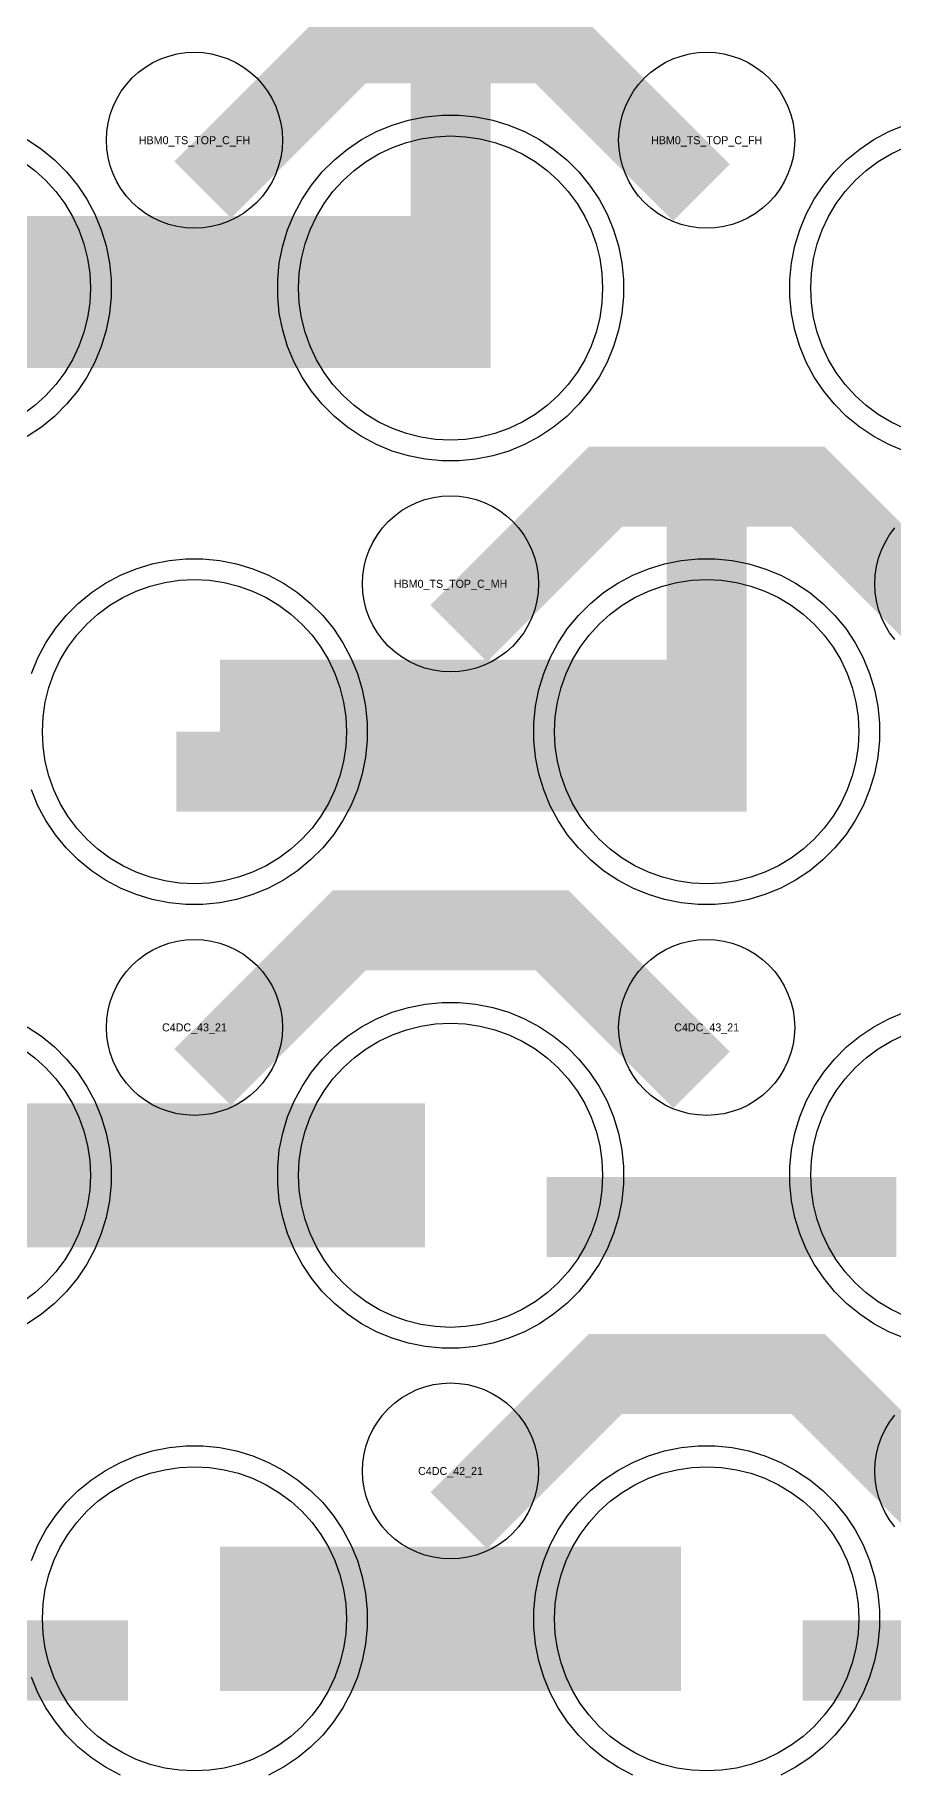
# Model space of a CAD drawing. Extents: x -11880 to 11880, y -14992 to 14992.
# Drawn here: x -5330 to -5062, y -9068 to -8525 of the extents above; entities that cross this region are included whole.
import ezdxf
from ezdxf.enums import TextEntityAlignment as Align

# ---------------------------------------------------------------- set-up
doc = ezdxf.new("R2010")
doc.units = 0
doc.header["$MEASUREMENT"] = 0
for name, color, linetype in [('GDS_775_DT_237', 138, 'CONTINUOUS'), ('RDL1_FS', 34, 'CONTINUOUS'), ('RDL_BS', 160, 'CONTINUOUS')]:
    doc.layers.add(name, color=color, linetype=linetype)

msp = doc.modelspace()

# ---------------------------------------------------------------- linework, layer by layer
at = {"layer": 'RDL1_FS'}
for points in [[(-5200, -8651.689), (-5204.657, -8651.46), (-5209.268, -8650.776), (-5213.791, -8649.644), (-5218.181, -8648.072), (-5222.395, -8646.08), (-5226.395, -8643.682), (-5230.14, -8640.904), (-5233.594, -8637.774), (-5236.724, -8634.32), (-5239.502, -8630.575), (-5241.9, -8626.575), (-5243.892, -8622.361), (-5245.464, -8617.971), (-5246.596, -8613.448), (-5247.28, -8608.837), (-5247.509, -8604.18), (-5247.28, -8599.523), (-5246.596, -8594.912), (-5245.464, -8590.389), (-5243.892, -8585.999), (-5241.9, -8581.785), (-5239.502, -8577.785), (-5236.724, -8574.04), (-5233.594, -8570.586), (-5230.14, -8567.456), (-5226.395, -8564.678), (-5222.395, -8562.28), (-5218.181, -8560.288), (-5213.791, -8558.716), (-5209.268, -8557.584), (-5204.657, -8556.9), (-5200, -8556.671), (-5195.343, -8556.9), (-5190.732, -8557.584), (-5186.209, -8558.716), (-5181.819, -8560.288), (-5177.605, -8562.28), (-5173.605, -8564.678), (-5169.86, -8567.456), (-5166.406, -8570.586), (-5163.276, -8574.04), (-5160.498, -8577.785), (-5158.1, -8581.785), (-5156.108, -8585.999), (-5154.536, -8590.389), (-5153.404, -8594.912), (-5152.72, -8599.523), (-5152.491, -8604.18), (-5152.72, -8608.837), (-5153.404, -8613.448), (-5154.536, -8617.971), (-5156.108, -8622.361), (-5158.1, -8626.575), (-5160.498, -8630.575), (-5163.276, -8634.32), (-5166.406, -8637.774), (-5169.86, -8640.904), (-5173.605, -8643.682), (-5177.605, -8646.08), (-5181.819, -8648.072), (-5186.209, -8649.644), (-5190.732, -8650.776), (-5195.343, -8651.46)], [(-5280, -8790.254), (-5284.657, -8790.025), (-5289.268, -8789.341), (-5293.791, -8788.209), (-5298.181, -8786.637), (-5302.395, -8784.645), (-5306.395, -8782.247), (-5310.14, -8779.469), (-5313.594, -8776.339), (-5316.724, -8772.885), (-5319.502, -8769.14), (-5321.9, -8765.14), (-5323.892, -8760.926), (-5325.464, -8756.536), (-5326.596, -8752.013), (-5327.28, -8747.402), (-5327.509, -8742.745), (-5327.28, -8738.088), (-5326.596, -8733.477), (-5325.464, -8728.954), (-5323.892, -8724.564), (-5321.9, -8720.35), (-5319.502, -8716.35), (-5316.724, -8712.605), (-5313.594, -8709.151), (-5310.14, -8706.021), (-5306.395, -8703.243), (-5302.395, -8700.845), (-5298.181, -8698.853), (-5293.791, -8697.281), (-5289.268, -8696.149), (-5284.657, -8695.465), (-5280, -8695.236), (-5275.343, -8695.465), (-5270.732, -8696.149), (-5266.209, -8697.281), (-5261.819, -8698.853), (-5257.605, -8700.845), (-5253.605, -8703.243), (-5249.86, -8706.021), (-5246.406, -8709.151), (-5243.276, -8712.605), (-5240.498, -8716.35), (-5238.1, -8720.35), (-5236.108, -8724.564), (-5234.536, -8728.954), (-5233.404, -8733.477), (-5232.72, -8738.088), (-5232.491, -8742.745), (-5232.72, -8747.402), (-5233.404, -8752.013), (-5234.536, -8756.536), (-5236.108, -8760.926), (-5238.1, -8765.14), (-5240.498, -8769.14), (-5243.276, -8772.885), (-5246.406, -8776.339), (-5249.86, -8779.469), (-5253.605, -8782.247), (-5257.605, -8784.645), (-5261.819, -8786.637), (-5266.209, -8788.209), (-5270.732, -8789.341), (-5275.343, -8790.025)], [(-5120, -8790.254), (-5124.657, -8790.025), (-5129.268, -8789.341), (-5133.791, -8788.209), (-5138.181, -8786.637), (-5142.395, -8784.645), (-5146.395, -8782.247), (-5150.14, -8779.469), (-5153.594, -8776.339), (-5156.724, -8772.885), (-5159.502, -8769.14), (-5161.9, -8765.14), (-5163.892, -8760.926), (-5165.464, -8756.536), (-5166.596, -8752.013), (-5167.28, -8747.402), (-5167.509, -8742.745), (-5167.28, -8738.088), (-5166.596, -8733.477), (-5165.464, -8728.954), (-5163.892, -8724.564), (-5161.9, -8720.35), (-5159.502, -8716.35), (-5156.724, -8712.605), (-5153.594, -8709.151), (-5150.14, -8706.021), (-5146.395, -8703.243), (-5142.395, -8700.845), (-5138.181, -8698.853), (-5133.791, -8697.281), (-5129.268, -8696.149), (-5124.657, -8695.465), (-5120, -8695.236), (-5115.343, -8695.465), (-5110.732, -8696.149), (-5106.209, -8697.281), (-5101.819, -8698.853), (-5097.605, -8700.845), (-5093.605, -8703.243), (-5089.86, -8706.021), (-5086.406, -8709.151), (-5083.276, -8712.605), (-5080.498, -8716.35), (-5078.1, -8720.35), (-5076.108, -8724.564), (-5074.536, -8728.954), (-5073.404, -8733.477), (-5072.72, -8738.088), (-5072.491, -8742.745), (-5072.72, -8747.402), (-5073.404, -8752.013), (-5074.536, -8756.536), (-5076.108, -8760.926), (-5078.1, -8765.14), (-5080.498, -8769.14), (-5083.276, -8772.885), (-5086.406, -8776.339), (-5089.86, -8779.469), (-5093.605, -8782.247), (-5097.605, -8784.645), (-5101.819, -8786.637), (-5106.209, -8788.209), (-5110.732, -8789.341), (-5115.343, -8790.025)], [(-5200, -8928.819), (-5204.657, -8928.59), (-5209.268, -8927.906), (-5213.791, -8926.774), (-5218.181, -8925.202), (-5222.395, -8923.21), (-5226.395, -8920.812), (-5230.14, -8918.034), (-5233.594, -8914.904), (-5236.724, -8911.45), (-5239.502, -8907.705), (-5241.9, -8903.705), (-5243.892, -8899.491), (-5245.464, -8895.101), (-5246.596, -8890.578), (-5247.28, -8885.967), (-5247.509, -8881.31), (-5247.28, -8876.653), (-5246.596, -8872.042), (-5245.464, -8867.519), (-5243.892, -8863.129), (-5241.9, -8858.915), (-5239.502, -8854.915), (-5236.724, -8851.17), (-5233.594, -8847.716), (-5230.14, -8844.586), (-5226.395, -8841.808), (-5222.395, -8839.41), (-5218.181, -8837.418), (-5213.791, -8835.846), (-5209.268, -8834.714), (-5204.657, -8834.03), (-5200, -8833.801), (-5195.343, -8834.03), (-5190.732, -8834.714), (-5186.209, -8835.846), (-5181.819, -8837.418), (-5177.605, -8839.41), (-5173.605, -8841.808), (-5169.86, -8844.586), (-5166.406, -8847.716), (-5163.276, -8851.17), (-5160.498, -8854.915), (-5158.1, -8858.915), (-5156.108, -8863.129), (-5154.536, -8867.519), (-5153.404, -8872.042), (-5152.72, -8876.653), (-5152.491, -8881.31), (-5152.72, -8885.967), (-5153.404, -8890.578), (-5154.536, -8895.101), (-5156.108, -8899.491), (-5158.1, -8903.705), (-5160.498, -8907.705), (-5163.276, -8911.45), (-5166.406, -8914.904), (-5169.86, -8918.034), (-5173.605, -8920.812), (-5177.605, -8923.21), (-5181.819, -8925.202), (-5186.209, -8926.774), (-5190.732, -8927.906), (-5195.343, -8928.59)], [(-5280, -9067.384), (-5284.657, -9067.155), (-5289.268, -9066.471), (-5293.791, -9065.339), (-5298.181, -9063.767), (-5302.395, -9061.775), (-5306.395, -9059.377), (-5310.14, -9056.599), (-5313.594, -9053.469), (-5316.724, -9050.015), (-5319.502, -9046.27), (-5321.9, -9042.27), (-5323.892, -9038.056), (-5325.464, -9033.666), (-5326.596, -9029.143), (-5327.28, -9024.532), (-5327.509, -9019.875), (-5327.28, -9015.218), (-5326.596, -9010.607), (-5325.464, -9006.084), (-5323.892, -9001.694), (-5321.9, -8997.48), (-5319.502, -8993.48), (-5316.724, -8989.735), (-5313.594, -8986.281), (-5310.14, -8983.151), (-5306.395, -8980.373), (-5302.395, -8977.975), (-5298.181, -8975.983), (-5293.791, -8974.411), (-5289.268, -8973.279), (-5284.657, -8972.595), (-5280, -8972.366), (-5275.343, -8972.595), (-5270.732, -8973.279), (-5266.209, -8974.411), (-5261.819, -8975.983), (-5257.605, -8977.975), (-5253.605, -8980.373), (-5249.86, -8983.151), (-5246.406, -8986.281), (-5243.276, -8989.735), (-5240.498, -8993.48), (-5238.1, -8997.48), (-5236.108, -9001.694), (-5234.536, -9006.084), (-5233.404, -9010.607), (-5232.72, -9015.218), (-5232.491, -9019.875), (-5232.72, -9024.532), (-5233.404, -9029.143), (-5234.536, -9033.666), (-5236.108, -9038.056), (-5238.1, -9042.27), (-5240.498, -9046.27), (-5243.276, -9050.015), (-5246.406, -9053.469), (-5249.86, -9056.599), (-5253.605, -9059.377), (-5257.605, -9061.775), (-5261.819, -9063.767), (-5266.209, -9065.339), (-5270.732, -9066.471), (-5275.343, -9067.155)], [(-5120, -9067.384), (-5124.657, -9067.155), (-5129.268, -9066.471), (-5133.791, -9065.339), (-5138.181, -9063.767), (-5142.395, -9061.775), (-5146.395, -9059.377), (-5150.14, -9056.599), (-5153.594, -9053.469), (-5156.724, -9050.015), (-5159.502, -9046.27), (-5161.9, -9042.27), (-5163.892, -9038.056), (-5165.464, -9033.666), (-5166.596, -9029.143), (-5167.28, -9024.532), (-5167.509, -9019.875), (-5167.28, -9015.218), (-5166.596, -9010.607), (-5165.464, -9006.084), (-5163.892, -9001.694), (-5161.9, -8997.48), (-5159.502, -8993.48), (-5156.724, -8989.735), (-5153.594, -8986.281), (-5150.14, -8983.151), (-5146.395, -8980.373), (-5142.395, -8977.975), (-5138.181, -8975.983), (-5133.791, -8974.411), (-5129.268, -8973.279), (-5124.657, -8972.595), (-5120, -8972.366), (-5115.343, -8972.595), (-5110.732, -8973.279), (-5106.209, -8974.411), (-5101.819, -8975.983), (-5097.605, -8977.975), (-5093.605, -8980.373), (-5089.86, -8983.151), (-5086.406, -8986.281), (-5083.276, -8989.735), (-5080.498, -8993.48), (-5078.1, -8997.48), (-5076.108, -9001.694), (-5074.536, -9006.084), (-5073.404, -9010.607), (-5072.72, -9015.218), (-5072.491, -9019.875), (-5072.72, -9024.532), (-5073.404, -9029.143), (-5074.536, -9033.666), (-5076.108, -9038.056), (-5078.1, -9042.27), (-5080.498, -9046.27), (-5083.276, -9050.015), (-5086.406, -9053.469), (-5089.86, -9056.599), (-5093.605, -9059.377), (-5097.605, -9061.775), (-5101.819, -9063.767), (-5106.209, -9065.339), (-5110.732, -9066.471), (-5115.343, -9067.155)]]:
    msp.add_lwpolyline(points, close=True, dxfattribs=at)
for points in [[(-5058.181, -8648.072), (-5062.395, -8646.08), (-5066.395, -8643.682), (-5070.14, -8640.904), (-5073.594, -8637.774), (-5076.724, -8634.32), (-5079.502, -8630.575), (-5081.9, -8626.575), (-5083.892, -8622.361), (-5085.464, -8617.971), (-5086.596, -8613.448), (-5087.28, -8608.837), (-5087.509, -8604.18), (-5087.28, -8599.523), (-5086.596, -8594.912), (-5085.464, -8590.389), (-5083.892, -8585.999), (-5081.9, -8581.785), (-5079.502, -8577.785), (-5076.724, -8574.04), (-5073.594, -8570.586), (-5070.14, -8567.456), (-5066.395, -8564.678), (-5062.395, -8562.28), (-5058.181, -8560.288)], [(-5333.605, -8564.678), (-5329.86, -8567.456), (-5326.406, -8570.586), (-5323.276, -8574.04), (-5320.498, -8577.785), (-5318.1, -8581.785), (-5316.108, -8585.999), (-5314.536, -8590.389), (-5313.404, -8594.912), (-5312.72, -8599.523), (-5312.491, -8604.18), (-5312.72, -8608.837), (-5313.404, -8613.448), (-5314.536, -8617.971), (-5316.108, -8622.361), (-5318.1, -8626.575), (-5320.498, -8630.575), (-5323.276, -8634.32), (-5326.406, -8637.774), (-5329.86, -8640.904), (-5333.605, -8643.682)], [(-5058.181, -8925.202), (-5062.395, -8923.21), (-5066.395, -8920.812), (-5070.14, -8918.034), (-5073.594, -8914.904), (-5076.724, -8911.45), (-5079.502, -8907.705), (-5081.9, -8903.705), (-5083.892, -8899.491), (-5085.464, -8895.101), (-5086.596, -8890.578), (-5087.28, -8885.967), (-5087.509, -8881.31), (-5087.28, -8876.653), (-5086.596, -8872.042), (-5085.464, -8867.519), (-5083.892, -8863.129), (-5081.9, -8858.915), (-5079.502, -8854.915), (-5076.724, -8851.17), (-5073.594, -8847.716), (-5070.14, -8844.586), (-5066.395, -8841.808), (-5062.395, -8839.41), (-5058.181, -8837.418)], [(-5333.605, -8841.808), (-5329.86, -8844.586), (-5326.406, -8847.716), (-5323.276, -8851.17), (-5320.498, -8854.915), (-5318.1, -8858.915), (-5316.108, -8863.129), (-5314.536, -8867.519), (-5313.404, -8872.042), (-5312.72, -8876.653), (-5312.491, -8881.31), (-5312.72, -8885.967), (-5313.404, -8890.578), (-5314.536, -8895.101), (-5316.108, -8899.491), (-5318.1, -8903.705), (-5320.498, -8907.705), (-5323.276, -8911.45), (-5326.406, -8914.904), (-5329.86, -8918.034), (-5333.605, -8920.812)]]:
    msp.add_lwpolyline(points, dxfattribs=at)
for points in [[(-5351.998, -8604.18, 45, 45, 0), (-5279.998, -8604.18, 45, 45, 0)], [(-5279.998, -8604.18, 45, 45, 0), (-5207.998, -8604.18, 45, 45, 0)], [(-5271.998, -8742.745, 45, 45, 0), (-5199.998, -8742.745, 45, 45, 0)], [(-5199.998, -8742.745, 45, 45, 0), (-5127.998, -8742.745, 45, 45, 0)], [(-5351.998, -8881.31, 45, 45, 0), (-5279.998, -8881.31, 45, 45, 0)], [(-5279.998, -8881.31, 45, 45, 0), (-5207.998, -8881.31, 45, 45, 0)], [(-5271.998, -9019.875, 45, 45, 0), (-5199.998, -9019.875, 45, 45, 0)], [(-5199.998, -9019.875, 45, 45, 0), (-5127.998, -9019.875, 45, 45, 0)]]:
    msp.add_lwpolyline(points, format="xyseb", dxfattribs=at)
at = {"layer": 'RDL_BS'}
for points in [[(-5200, -8629.18, 25, 25, 0), (-5200, -8515.179, 25, 25, 0)], [(-5277.438, -8573.494, 25, 25, 0), (-5231.623, -8527.679, 25, 25, 0), (-5198.07, -8527.679, 25, 25, 0)], [(-5121.599, -8574.393, 25, 25, 0), (-5168.313, -8527.679, 25, 25, 0), (-5198.071, -8527.679, 25, 25, 0)], [(-5365.603, -8616.68, 25, 25, 0), (-5187.5, -8616.68, 25, 25, 0)], [(-5120, -8767.745, 25, 25, 0), (-5120, -8653.744, 25, 25, 0)], [(-5197.438, -8712.059, 25, 25, 0), (-5151.623, -8666.244, 25, 25, 0), (-5118.07, -8666.244, 25, 25, 0)], [(-5041.599, -8712.958, 25, 25, 0), (-5088.313, -8666.244, 25, 25, 0), (-5118.071, -8666.244, 25, 25, 0)], [(-5285.603, -8755.245, 25, 25, 0), (-5107.5, -8755.245, 25, 25, 0)], [(-5277.438, -8850.624, 25, 25, 0), (-5231.623, -8804.809, 25, 25, 0), (-5198.07, -8804.809, 25, 25, 0)], [(-5121.599, -8851.523, 25, 25, 0), (-5168.313, -8804.809, 25, 25, 0), (-5198.071, -8804.809, 25, 25, 0)], [(-5169.984, -8894.323, 25, 25, 0), (-5060.719, -8894.323, 25, 25, 0)], [(-5197.438, -8989.189, 25, 25, 0), (-5151.623, -8943.374, 25, 25, 0), (-5118.07, -8943.374, 25, 25, 0)], [(-5041.599, -8990.088, 25, 25, 0), (-5088.313, -8943.374, 25, 25, 0), (-5118.071, -8943.374, 25, 25, 0)], [(-5409.984, -9032.888, 25, 25, 0), (-5300.719, -9032.888, 25, 25, 0)], [(-5089.984, -9032.888, 25, 25, 0), (-4980.719, -9032.888, 25, 25, 0)]]:
    msp.add_lwpolyline(points, format="xyseb", dxfattribs=at)
for points in [[(-5280, -8585.486), (-5282.693, -8585.354), (-5285.365, -8584.958), (-5287.984, -8584.301), (-5290.519, -8583.394), (-5292.956, -8582.242), (-5295.28, -8580.849), (-5297.443, -8579.246), (-5299.442, -8577.434), (-5301.254, -8575.435), (-5302.857, -8573.272), (-5304.25, -8570.948), (-5305.402, -8568.511), (-5306.309, -8565.976), (-5306.966, -8563.357), (-5307.362, -8560.685), (-5307.494, -8557.992), (-5307.362, -8555.299), (-5306.966, -8552.627), (-5306.309, -8550.008), (-5305.402, -8547.473), (-5304.25, -8545.036), (-5302.857, -8542.712), (-5301.254, -8540.549), (-5299.442, -8538.55), (-5297.443, -8536.738), (-5295.28, -8535.135), (-5292.956, -8533.742), (-5290.519, -8532.59), (-5287.984, -8531.683), (-5285.365, -8531.026), (-5282.693, -8530.63), (-5280, -8530.498), (-5277.307, -8530.63), (-5274.635, -8531.026), (-5272.016, -8531.683), (-5269.481, -8532.59), (-5267.044, -8533.742), (-5264.72, -8535.135), (-5262.557, -8536.738), (-5260.558, -8538.55), (-5258.746, -8540.549), (-5257.143, -8542.712), (-5255.75, -8545.036), (-5254.598, -8547.473), (-5253.691, -8550.008), (-5253.034, -8552.627), (-5252.638, -8555.299), (-5252.506, -8557.992), (-5252.638, -8560.685), (-5253.034, -8563.357), (-5253.691, -8565.976), (-5254.598, -8568.511), (-5255.75, -8570.948), (-5257.143, -8573.272), (-5258.746, -8575.435), (-5260.558, -8577.434), (-5262.557, -8579.246), (-5264.72, -8580.849), (-5267.044, -8582.242), (-5269.481, -8583.394), (-5272.016, -8584.301), (-5274.635, -8584.958), (-5277.307, -8585.354)], [(-5120, -8585.486), (-5122.693, -8585.354), (-5125.365, -8584.958), (-5127.984, -8584.301), (-5130.519, -8583.394), (-5132.956, -8582.242), (-5135.28, -8580.849), (-5137.443, -8579.246), (-5139.442, -8577.434), (-5141.254, -8575.435), (-5142.857, -8573.272), (-5144.25, -8570.948), (-5145.402, -8568.511), (-5146.309, -8565.976), (-5146.966, -8563.357), (-5147.362, -8560.685), (-5147.494, -8557.992), (-5147.362, -8555.299), (-5146.966, -8552.627), (-5146.309, -8550.008), (-5145.402, -8547.473), (-5144.25, -8545.036), (-5142.857, -8542.712), (-5141.254, -8540.549), (-5139.442, -8538.55), (-5137.443, -8536.738), (-5135.28, -8535.135), (-5132.956, -8533.742), (-5130.519, -8532.59), (-5127.984, -8531.683), (-5125.365, -8531.026), (-5122.693, -8530.63), (-5120, -8530.498), (-5117.307, -8530.63), (-5114.635, -8531.026), (-5112.016, -8531.683), (-5109.481, -8532.59), (-5107.044, -8533.742), (-5104.72, -8535.135), (-5102.557, -8536.738), (-5100.558, -8538.55), (-5098.746, -8540.549), (-5097.143, -8542.712), (-5095.75, -8545.036), (-5094.598, -8547.473), (-5093.691, -8550.008), (-5093.034, -8552.627), (-5092.638, -8555.299), (-5092.506, -8557.992), (-5092.638, -8560.685), (-5093.034, -8563.357), (-5093.691, -8565.976), (-5094.598, -8568.511), (-5095.75, -8570.948), (-5097.143, -8573.272), (-5098.746, -8575.435), (-5100.558, -8577.434), (-5102.557, -8579.246), (-5104.72, -8580.849), (-5107.044, -8582.242), (-5109.481, -8583.394), (-5112.016, -8584.301), (-5114.635, -8584.958), (-5117.307, -8585.354)], [(-5202.644, -8658.18), (-5207.938, -8657.663), (-5213.165, -8656.617), (-5218.205, -8655.086), (-5223.115, -8653.055), (-5227.777, -8650.563), (-5232.191, -8647.616), (-5236.292, -8644.254), (-5240.074, -8640.472), (-5243.436, -8636.371), (-5246.383, -8631.957), (-5248.875, -8627.295), (-5250.906, -8622.385), (-5252.437, -8617.345), (-5253.483, -8612.118), (-5254, -8606.824), (-5254, -8601.536), (-5253.483, -8596.242), (-5252.437, -8591.015), (-5250.906, -8585.975), (-5248.875, -8581.065), (-5246.383, -8576.403), (-5243.436, -8571.989), (-5240.074, -8567.888), (-5236.292, -8564.106), (-5232.191, -8560.744), (-5227.777, -8557.797), (-5223.115, -8555.305), (-5218.205, -8553.274), (-5213.165, -8551.743), (-5207.938, -8550.697), (-5202.644, -8550.18), (-5197.356, -8550.18), (-5192.062, -8550.697), (-5186.835, -8551.743), (-5181.795, -8553.274), (-5176.885, -8555.305), (-5172.223, -8557.797), (-5167.809, -8560.744), (-5163.708, -8564.106), (-5159.926, -8567.888), (-5156.564, -8571.989), (-5153.617, -8576.403), (-5151.125, -8581.065), (-5149.094, -8585.975), (-5147.563, -8591.015), (-5146.517, -8596.242), (-5146, -8601.536), (-5146, -8606.824), (-5146.517, -8612.118), (-5147.563, -8617.345), (-5149.094, -8622.385), (-5151.125, -8627.295), (-5153.617, -8631.957), (-5156.564, -8636.371), (-5159.926, -8640.472), (-5163.708, -8644.254), (-5167.809, -8647.616), (-5172.223, -8650.563), (-5176.885, -8653.055), (-5181.795, -8655.086), (-5186.835, -8656.617), (-5192.062, -8657.663), (-5197.356, -8658.18)], [(-5200, -8724.051), (-5202.693, -8723.919), (-5205.365, -8723.523), (-5207.984, -8722.866), (-5210.519, -8721.959), (-5212.956, -8720.807), (-5215.28, -8719.414), (-5217.443, -8717.811), (-5219.442, -8715.999), (-5221.254, -8714), (-5222.857, -8711.837), (-5224.25, -8709.513), (-5225.402, -8707.076), (-5226.309, -8704.541), (-5226.966, -8701.922), (-5227.362, -8699.25), (-5227.494, -8696.557), (-5227.362, -8693.864), (-5226.966, -8691.192), (-5226.309, -8688.573), (-5225.402, -8686.038), (-5224.25, -8683.601), (-5222.857, -8681.277), (-5221.254, -8679.114), (-5219.442, -8677.115), (-5217.443, -8675.303), (-5215.28, -8673.7), (-5212.956, -8672.307), (-5210.519, -8671.155), (-5207.984, -8670.248), (-5205.365, -8669.591), (-5202.693, -8669.195), (-5200, -8669.063), (-5197.307, -8669.195), (-5194.635, -8669.591), (-5192.016, -8670.248), (-5189.481, -8671.155), (-5187.044, -8672.307), (-5184.72, -8673.7), (-5182.557, -8675.303), (-5180.558, -8677.115), (-5178.746, -8679.114), (-5177.143, -8681.277), (-5175.75, -8683.601), (-5174.598, -8686.038), (-5173.691, -8688.573), (-5173.034, -8691.192), (-5172.638, -8693.864), (-5172.506, -8696.557), (-5172.638, -8699.25), (-5173.034, -8701.922), (-5173.691, -8704.541), (-5174.598, -8707.076), (-5175.75, -8709.513), (-5177.143, -8711.837), (-5178.746, -8714), (-5180.558, -8715.999), (-5182.557, -8717.811), (-5184.72, -8719.414), (-5187.044, -8720.807), (-5189.481, -8721.959), (-5192.016, -8722.866), (-5194.635, -8723.523), (-5197.307, -8723.919)], [(-5122.644, -8796.745), (-5127.938, -8796.228), (-5133.165, -8795.182), (-5138.205, -8793.651), (-5143.115, -8791.62), (-5147.777, -8789.128), (-5152.191, -8786.181), (-5156.292, -8782.819), (-5160.074, -8779.037), (-5163.436, -8774.936), (-5166.383, -8770.522), (-5168.875, -8765.86), (-5170.906, -8760.95), (-5172.437, -8755.91), (-5173.483, -8750.683), (-5174, -8745.389), (-5174, -8740.101), (-5173.483, -8734.807), (-5172.437, -8729.58), (-5170.906, -8724.54), (-5168.875, -8719.63), (-5166.383, -8714.968), (-5163.436, -8710.554), (-5160.074, -8706.453), (-5156.292, -8702.671), (-5152.191, -8699.309), (-5147.777, -8696.362), (-5143.115, -8693.87), (-5138.205, -8691.839), (-5133.165, -8690.308), (-5127.938, -8689.262), (-5122.644, -8688.745), (-5117.356, -8688.745), (-5112.062, -8689.262), (-5106.835, -8690.308), (-5101.795, -8691.839), (-5096.885, -8693.87), (-5092.223, -8696.362), (-5087.809, -8699.309), (-5083.708, -8702.671), (-5079.926, -8706.453), (-5076.564, -8710.554), (-5073.617, -8714.968), (-5071.125, -8719.63), (-5069.094, -8724.54), (-5067.563, -8729.58), (-5066.517, -8734.807), (-5066, -8740.101), (-5066, -8745.389), (-5066.517, -8750.683), (-5067.563, -8755.91), (-5069.094, -8760.95), (-5071.125, -8765.86), (-5073.617, -8770.522), (-5076.564, -8774.936), (-5079.926, -8779.037), (-5083.708, -8782.819), (-5087.809, -8786.181), (-5092.223, -8789.128), (-5096.885, -8791.62), (-5101.795, -8793.651), (-5106.835, -8795.182), (-5112.062, -8796.228), (-5117.356, -8796.745)], [(-5280, -8862.616), (-5282.693, -8862.484), (-5285.365, -8862.088), (-5287.984, -8861.431), (-5290.519, -8860.524), (-5292.956, -8859.372), (-5295.28, -8857.979), (-5297.443, -8856.376), (-5299.442, -8854.564), (-5301.254, -8852.565), (-5302.857, -8850.402), (-5304.25, -8848.078), (-5305.402, -8845.641), (-5306.309, -8843.106), (-5306.966, -8840.487), (-5307.362, -8837.815), (-5307.494, -8835.122), (-5307.362, -8832.429), (-5306.966, -8829.757), (-5306.309, -8827.138), (-5305.402, -8824.603), (-5304.25, -8822.166), (-5302.857, -8819.842), (-5301.254, -8817.679), (-5299.442, -8815.68), (-5297.443, -8813.868), (-5295.28, -8812.265), (-5292.956, -8810.872), (-5290.519, -8809.72), (-5287.984, -8808.813), (-5285.365, -8808.156), (-5282.693, -8807.76), (-5280, -8807.628), (-5277.307, -8807.76), (-5274.635, -8808.156), (-5272.016, -8808.813), (-5269.481, -8809.72), (-5267.044, -8810.872), (-5264.72, -8812.265), (-5262.557, -8813.868), (-5260.558, -8815.68), (-5258.746, -8817.679), (-5257.143, -8819.842), (-5255.75, -8822.166), (-5254.598, -8824.603), (-5253.691, -8827.138), (-5253.034, -8829.757), (-5252.638, -8832.429), (-5252.506, -8835.122), (-5252.638, -8837.815), (-5253.034, -8840.487), (-5253.691, -8843.106), (-5254.598, -8845.641), (-5255.75, -8848.078), (-5257.143, -8850.402), (-5258.746, -8852.565), (-5260.558, -8854.564), (-5262.557, -8856.376), (-5264.72, -8857.979), (-5267.044, -8859.372), (-5269.481, -8860.524), (-5272.016, -8861.431), (-5274.635, -8862.088), (-5277.307, -8862.484)], [(-5120, -8862.616), (-5122.693, -8862.484), (-5125.365, -8862.088), (-5127.984, -8861.431), (-5130.519, -8860.524), (-5132.956, -8859.372), (-5135.28, -8857.979), (-5137.443, -8856.376), (-5139.442, -8854.564), (-5141.254, -8852.565), (-5142.857, -8850.402), (-5144.25, -8848.078), (-5145.402, -8845.641), (-5146.309, -8843.106), (-5146.966, -8840.487), (-5147.362, -8837.815), (-5147.494, -8835.122), (-5147.362, -8832.429), (-5146.966, -8829.757), (-5146.309, -8827.138), (-5145.402, -8824.603), (-5144.25, -8822.166), (-5142.857, -8819.842), (-5141.254, -8817.679), (-5139.442, -8815.68), (-5137.443, -8813.868), (-5135.28, -8812.265), (-5132.956, -8810.872), (-5130.519, -8809.72), (-5127.984, -8808.813), (-5125.365, -8808.156), (-5122.693, -8807.76), (-5120, -8807.628), (-5117.307, -8807.76), (-5114.635, -8808.156), (-5112.016, -8808.813), (-5109.481, -8809.72), (-5107.044, -8810.872), (-5104.72, -8812.265), (-5102.557, -8813.868), (-5100.558, -8815.68), (-5098.746, -8817.679), (-5097.143, -8819.842), (-5095.75, -8822.166), (-5094.598, -8824.603), (-5093.691, -8827.138), (-5093.034, -8829.757), (-5092.638, -8832.429), (-5092.506, -8835.122), (-5092.638, -8837.815), (-5093.034, -8840.487), (-5093.691, -8843.106), (-5094.598, -8845.641), (-5095.75, -8848.078), (-5097.143, -8850.402), (-5098.746, -8852.565), (-5100.558, -8854.564), (-5102.557, -8856.376), (-5104.72, -8857.979), (-5107.044, -8859.372), (-5109.481, -8860.524), (-5112.016, -8861.431), (-5114.635, -8862.088), (-5117.307, -8862.484)], [(-5202.644, -8935.31), (-5207.938, -8934.793), (-5213.165, -8933.747), (-5218.205, -8932.216), (-5223.115, -8930.185), (-5227.777, -8927.693), (-5232.191, -8924.746), (-5236.292, -8921.384), (-5240.074, -8917.602), (-5243.436, -8913.501), (-5246.383, -8909.087), (-5248.875, -8904.425), (-5250.906, -8899.515), (-5252.437, -8894.475), (-5253.483, -8889.248), (-5254, -8883.954), (-5254, -8878.666), (-5253.483, -8873.372), (-5252.437, -8868.145), (-5250.906, -8863.105), (-5248.875, -8858.195), (-5246.383, -8853.533), (-5243.436, -8849.119), (-5240.074, -8845.018), (-5236.292, -8841.236), (-5232.191, -8837.874), (-5227.777, -8834.927), (-5223.115, -8832.435), (-5218.205, -8830.404), (-5213.165, -8828.873), (-5207.938, -8827.827), (-5202.644, -8827.31), (-5197.356, -8827.31), (-5192.062, -8827.827), (-5186.835, -8828.873), (-5181.795, -8830.404), (-5176.885, -8832.435), (-5172.223, -8834.927), (-5167.809, -8837.874), (-5163.708, -8841.236), (-5159.926, -8845.018), (-5156.564, -8849.119), (-5153.617, -8853.533), (-5151.125, -8858.195), (-5149.094, -8863.105), (-5147.563, -8868.145), (-5146.517, -8873.372), (-5146, -8878.666), (-5146, -8883.954), (-5146.517, -8889.248), (-5147.563, -8894.475), (-5149.094, -8899.515), (-5151.125, -8904.425), (-5153.617, -8909.087), (-5156.564, -8913.501), (-5159.926, -8917.602), (-5163.708, -8921.384), (-5167.809, -8924.746), (-5172.223, -8927.693), (-5176.885, -8930.185), (-5181.795, -8932.216), (-5186.835, -8933.747), (-5192.062, -8934.793), (-5197.356, -8935.31)], [(-5200, -9001.181), (-5202.693, -9001.049), (-5205.365, -9000.653), (-5207.984, -8999.996), (-5210.519, -8999.089), (-5212.956, -8997.937), (-5215.28, -8996.544), (-5217.443, -8994.941), (-5219.442, -8993.129), (-5221.254, -8991.13), (-5222.857, -8988.967), (-5224.25, -8986.643), (-5225.402, -8984.206), (-5226.309, -8981.671), (-5226.966, -8979.052), (-5227.362, -8976.38), (-5227.494, -8973.687), (-5227.362, -8970.994), (-5226.966, -8968.322), (-5226.309, -8965.703), (-5225.402, -8963.168), (-5224.25, -8960.731), (-5222.857, -8958.407), (-5221.254, -8956.244), (-5219.442, -8954.245), (-5217.443, -8952.433), (-5215.28, -8950.83), (-5212.956, -8949.437), (-5210.519, -8948.285), (-5207.984, -8947.378), (-5205.365, -8946.721), (-5202.693, -8946.325), (-5200, -8946.193), (-5197.307, -8946.325), (-5194.635, -8946.721), (-5192.016, -8947.378), (-5189.481, -8948.285), (-5187.044, -8949.437), (-5184.72, -8950.83), (-5182.557, -8952.433), (-5180.558, -8954.245), (-5178.746, -8956.244), (-5177.143, -8958.407), (-5175.75, -8960.731), (-5174.598, -8963.168), (-5173.691, -8965.703), (-5173.034, -8968.322), (-5172.638, -8970.994), (-5172.506, -8973.687), (-5172.638, -8976.38), (-5173.034, -8979.052), (-5173.691, -8981.671), (-5174.598, -8984.206), (-5175.75, -8986.643), (-5177.143, -8988.967), (-5178.746, -8991.13), (-5180.558, -8993.129), (-5182.557, -8994.941), (-5184.72, -8996.544), (-5187.044, -8997.937), (-5189.481, -8999.089), (-5192.016, -8999.996), (-5194.635, -9000.653), (-5197.307, -9001.049)]]:
    msp.add_lwpolyline(points, close=True, dxfattribs=at)
for points in [[(-5332.223, -8557.797), (-5327.809, -8560.744), (-5323.708, -8564.106), (-5319.926, -8567.888), (-5316.564, -8571.989), (-5313.617, -8576.403), (-5311.125, -8581.065), (-5309.094, -8585.975), (-5307.563, -8591.015), (-5306.517, -8596.242), (-5306, -8601.536), (-5306, -8606.824), (-5306.517, -8612.118), (-5307.563, -8617.345), (-5309.094, -8622.385), (-5311.125, -8627.295), (-5313.617, -8631.957), (-5316.564, -8636.371), (-5319.926, -8640.472), (-5323.708, -8644.254), (-5327.809, -8647.616), (-5332.223, -8650.563)], [(-5058.205, -8655.086), (-5063.115, -8653.055), (-5067.777, -8650.563), (-5072.191, -8647.616), (-5076.292, -8644.254), (-5080.074, -8640.472), (-5083.436, -8636.371), (-5086.383, -8631.957), (-5088.875, -8627.295), (-5090.906, -8622.385), (-5092.437, -8617.345), (-5093.483, -8612.118), (-5094, -8606.824), (-5094, -8601.536), (-5093.483, -8596.242), (-5092.437, -8591.015), (-5090.906, -8585.975), (-5088.875, -8581.065), (-5086.383, -8576.403), (-5083.436, -8571.989), (-5080.074, -8567.888), (-5076.292, -8564.106), (-5072.191, -8560.744), (-5067.777, -8557.797), (-5063.115, -8555.305), (-5058.205, -8553.274)], [(-5061.254, -8714), (-5062.857, -8711.837), (-5064.25, -8709.513), (-5065.402, -8707.076), (-5066.309, -8704.541), (-5066.966, -8701.922), (-5067.362, -8699.25), (-5067.494, -8696.557), (-5067.362, -8693.864), (-5066.966, -8691.192), (-5066.309, -8688.573), (-5065.402, -8686.038), (-5064.25, -8683.601), (-5062.857, -8681.277), (-5061.254, -8679.114)], [(-5330.906, -8724.54), (-5328.875, -8719.63), (-5326.383, -8714.968), (-5323.436, -8710.554), (-5320.074, -8706.453), (-5316.292, -8702.671), (-5312.191, -8699.309), (-5307.777, -8696.362), (-5303.115, -8693.87), (-5298.205, -8691.839), (-5293.165, -8690.308), (-5287.938, -8689.262), (-5282.644, -8688.745), (-5277.356, -8688.745), (-5272.062, -8689.262), (-5266.835, -8690.308), (-5261.795, -8691.839), (-5256.885, -8693.87), (-5252.223, -8696.362), (-5247.809, -8699.309), (-5243.708, -8702.671), (-5239.926, -8706.453), (-5236.564, -8710.554), (-5233.617, -8714.968), (-5231.125, -8719.63), (-5229.094, -8724.54), (-5227.563, -8729.58), (-5226.517, -8734.807), (-5226, -8740.101), (-5226, -8745.389), (-5226.517, -8750.683), (-5227.563, -8755.91), (-5229.094, -8760.95), (-5231.125, -8765.86), (-5233.617, -8770.522), (-5236.564, -8774.936), (-5239.926, -8779.037), (-5243.708, -8782.819), (-5247.809, -8786.181), (-5252.223, -8789.128), (-5256.885, -8791.62), (-5261.795, -8793.651), (-5266.835, -8795.182), (-5272.062, -8796.228), (-5277.356, -8796.745), (-5282.644, -8796.745), (-5287.938, -8796.228), (-5293.165, -8795.182), (-5298.205, -8793.651), (-5303.115, -8791.62), (-5307.777, -8789.128), (-5312.191, -8786.181), (-5316.292, -8782.819), (-5320.074, -8779.037), (-5323.436, -8774.936), (-5326.383, -8770.522), (-5328.875, -8765.86), (-5330.906, -8760.95)], [(-5058.205, -8932.216), (-5063.115, -8930.185), (-5067.777, -8927.693), (-5072.191, -8924.746), (-5076.292, -8921.384), (-5080.074, -8917.602), (-5083.436, -8913.501), (-5086.383, -8909.087), (-5088.875, -8904.425), (-5090.906, -8899.515), (-5092.437, -8894.475), (-5093.483, -8889.248), (-5094, -8883.954), (-5094, -8878.666), (-5093.483, -8873.372), (-5092.437, -8868.145), (-5090.906, -8863.105), (-5088.875, -8858.195), (-5086.383, -8853.533), (-5083.436, -8849.119), (-5080.074, -8845.018), (-5076.292, -8841.236), (-5072.191, -8837.874), (-5067.777, -8834.927), (-5063.115, -8832.435), (-5058.205, -8830.404)], [(-5332.223, -8834.927), (-5327.809, -8837.874), (-5323.708, -8841.236), (-5319.926, -8845.018), (-5316.564, -8849.119), (-5313.617, -8853.533), (-5311.125, -8858.195), (-5309.094, -8863.105), (-5307.563, -8868.145), (-5306.517, -8873.372), (-5306, -8878.666), (-5306, -8883.954), (-5306.517, -8889.248), (-5307.563, -8894.475), (-5309.094, -8899.515), (-5311.125, -8904.425), (-5313.617, -8909.087), (-5316.564, -8913.501), (-5319.926, -8917.602), (-5323.708, -8921.384), (-5327.809, -8924.746), (-5332.223, -8927.693)], [(-5061.254, -8991.13), (-5062.857, -8988.967), (-5064.25, -8986.643), (-5065.402, -8984.206), (-5066.309, -8981.671), (-5066.966, -8979.052), (-5067.362, -8976.38), (-5067.494, -8973.687), (-5067.362, -8970.994), (-5066.966, -8968.322), (-5066.309, -8965.703), (-5065.402, -8963.168), (-5064.25, -8960.731), (-5062.857, -8958.407), (-5061.254, -8956.244)], [(-5330.906, -9001.67), (-5328.875, -8996.76), (-5326.383, -8992.098), (-5323.436, -8987.684), (-5320.074, -8983.583), (-5316.292, -8979.801), (-5312.191, -8976.439), (-5307.777, -8973.492), (-5303.115, -8971), (-5298.205, -8968.969), (-5293.165, -8967.438), (-5287.938, -8966.392), (-5282.644, -8965.875), (-5277.356, -8965.875), (-5272.062, -8966.392), (-5266.835, -8967.438), (-5261.795, -8968.969), (-5256.885, -8971), (-5252.223, -8973.492), (-5247.809, -8976.439), (-5243.708, -8979.801), (-5239.926, -8983.583), (-5236.564, -8987.684), (-5233.617, -8992.098), (-5231.125, -8996.76), (-5229.094, -9001.67), (-5227.563, -9006.71), (-5226.517, -9011.937), (-5226, -9017.231), (-5226, -9022.519), (-5226.517, -9027.813), (-5227.563, -9033.04), (-5229.094, -9038.08), (-5231.125, -9042.99), (-5233.617, -9047.652), (-5236.564, -9052.066), (-5239.926, -9056.167), (-5243.708, -9059.949), (-5247.809, -9063.311), (-5252.223, -9066.258), (-5256.885, -9068.75)], [(-5143.115, -9068.75), (-5147.777, -9066.258), (-5152.191, -9063.311), (-5156.292, -9059.949), (-5160.074, -9056.167), (-5163.436, -9052.066), (-5166.383, -9047.652), (-5168.875, -9042.99), (-5170.906, -9038.08), (-5172.437, -9033.04), (-5173.483, -9027.813), (-5174, -9022.519), (-5174, -9017.231), (-5173.483, -9011.937), (-5172.437, -9006.71), (-5170.906, -9001.67), (-5168.875, -8996.76), (-5166.383, -8992.098), (-5163.436, -8987.684), (-5160.074, -8983.583), (-5156.292, -8979.801), (-5152.191, -8976.439), (-5147.777, -8973.492), (-5143.115, -8971), (-5138.205, -8968.969), (-5133.165, -8967.438), (-5127.938, -8966.392), (-5122.644, -8965.875), (-5117.356, -8965.875), (-5112.062, -8966.392), (-5106.835, -8967.438), (-5101.795, -8968.969), (-5096.885, -8971), (-5092.223, -8973.492), (-5087.809, -8976.439), (-5083.708, -8979.801), (-5079.926, -8983.583), (-5076.564, -8987.684), (-5073.617, -8992.098), (-5071.125, -8996.76), (-5069.094, -9001.67), (-5067.563, -9006.71), (-5066.517, -9011.937), (-5066, -9017.231), (-5066, -9022.519), (-5066.517, -9027.813), (-5067.563, -9033.04), (-5069.094, -9038.08), (-5071.125, -9042.99), (-5073.617, -9047.652), (-5076.564, -9052.066), (-5079.926, -9056.167), (-5083.708, -9059.949), (-5087.809, -9063.311), (-5092.223, -9066.258), (-5096.885, -9068.75)], [(-5303.115, -9068.75), (-5307.777, -9066.258), (-5312.191, -9063.311), (-5316.292, -9059.949), (-5320.074, -9056.167), (-5323.436, -9052.066), (-5326.383, -9047.652), (-5328.875, -9042.99), (-5330.906, -9038.08)]]:
    msp.add_lwpolyline(points, dxfattribs=at)

# ---------------------------------------------------------------- texts
at = {"layer": 'GDS_775_DT_237'}
for s, p in [('HBM0_TS_TOP_C_FH', (-5280, -8557.992)), ('HBM0_TS_TOP_C_FH', (-5280, -8557.992)), ('HBM0_TS_TOP_C_FH', (-5120, -8557.992)), ('HBM0_TS_TOP_C_FH', (-5120, -8557.992)), ('HBM0_TS_TOP_C_MH', (-5200, -8696.557)), ('HBM0_TS_TOP_C_MH', (-5200, -8696.557)), ('C4DC_43_21', (-5280, -8835.122)), ('C4DC_43_21', (-5280, -8835.122)), ('C4DC_43_21', (-5120, -8835.122)), ('C4DC_43_21', (-5120, -8835.122)), ('C4DC_42_21', (-5200, -8973.687)), ('C4DC_42_21', (-5200, -8973.687))]:
    msp.add_text(s, height=2.5, dxfattribs=at).set_placement(p, align=Align.MIDDLE_CENTER)

doc.saveas('drawing.dxf')
